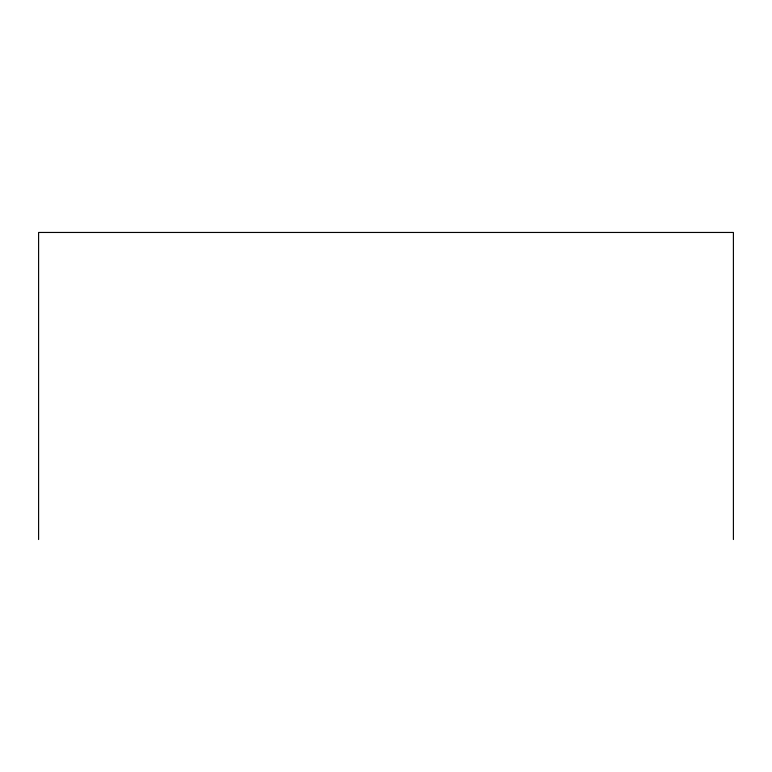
<?xml version="1.0" encoding="UTF-8"?>
<svg xmlns="http://www.w3.org/2000/svg" width="772" height="772" viewBox="0 0 772 772"><rect width="100%" height="100%" fill="white"/><g stroke="black" fill="none" stroke-linecap="round" stroke-linejoin="round"><path stroke-width="1.16" d="M733.4 539.541L733.4 232.459L38.6 232.459L38.6 539.541"/></g></svg>
